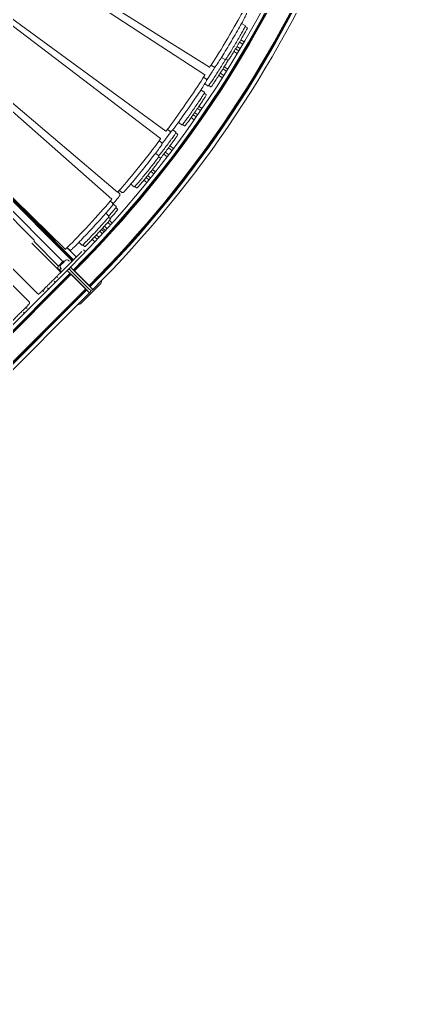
# Model space of a CAD drawing. Header units: metres. Extents: x 51 to 52746, y -259 to 37569.
# Drawn here: x 49170 to 49686, y 31452 to 32683 of the extents above; entities that cross this region are included whole.
import ezdxf

# ---------------------------------------------------------------- set-up
doc = ezdxf.new("R2010")
doc.units = ezdxf.units.M
doc.header["$LTSCALE"] = 500
doc.layers.add('Visible (ISO)', color=7, linetype='Continuous')

msp = doc.modelspace()

# ---------------------------------------------------------------- linework, layer by layer
at = {"layer": 'Visible (ISO)', "color": 4, "lineweight": 5}
for p, q in [((49018.259, 32865.809), (49404.868, 32612.871)), ((49019.537, 32868.174), (49410.883, 32622.629)), ((48981.238, 32812.15), (49348.822, 32532.282)), ((48982.681, 32814.418), (49355.517, 32541.587)), ((49225.489, 32376.964), (48808.796, 32793.921)), ((48940.484, 32761.269), (49287.17, 32455.896)), ((48942.085, 32763.428), (49294.513, 32464.7)), ((49189.591, 32403.548), (48836.15, 32757.213)), ((48897.956, 32715.463), (49228.179, 32392.359)), ((49451.499, 32678.016), (49456.006, 32675.35)), ((49456.042, 32674.167), (49458.509, 32672.708)), ((49445.606, 32648.716), (49449.809, 32646.23)), ((49448.883, 32654.257), (49453.079, 32651.775)), ((49450.507, 32657.036), (49454.705, 32654.553)), ((49445.992, 32639.831), (49441.768, 32642.347)), ((49443.952, 32645.955), (49448.164, 32643.463)), ((49237.312, 32377.724), (48980.489, 32634.71)), ((49412.85, 32625.12), (49415.834, 32623.248)), ((49426.043, 32634.982), (49430.551, 32632.315)), ((49429.466, 32623.106), (49434.019, 32620.245)), ((49431.604, 32632.854), (49434.071, 32631.395)), ((49422.616, 32612.204), (49427.164, 32609.347)), ((49424.344, 32614.92), (49428.887, 32612.066)), ((49427.769, 32620.371), (49432.315, 32617.515)), ((49403.427, 32610.042), (49406.374, 32608.114)), ((49408.854, 32598.929), (49404.83, 32601.457)), ((49412.348, 32597.915), (49409.921, 32599.439)), ((49399.98, 32593.936), (49404.286, 32590.955)), ((49404.237, 32589.773), (49406.594, 32588.141)), ((49238.019, 32378.431), (49044.232, 32572.341)), ((49390.166, 32562.494), (49394.14, 32559.743)), ((49392.013, 32565.131), (49395.978, 32562.386)), ((49395.677, 32570.424), (49399.634, 32567.684)), ((49397.495, 32573.08), (49401.453, 32570.34)), ((49371.52, 32552.827), (49375.826, 32549.845)), ((49376.915, 32550.307), (49379.272, 32548.676)), ((49391.693, 32556.243), (49387.707, 32559.02)), ((49357.658, 32543.931), (49360.5, 32541.851)), ((49368.283, 32540.643), (49364.504, 32543.505)), ((49370.468, 32537.733), (49368.183, 32539.464)), ((49347.182, 32529.564), (49349.985, 32527.43)), ((49342.596, 32513.744), (49346.679, 32510.464)), ((49352.96, 32512.811), (49357.4, 32509.448)), ((49354.917, 32515.366), (49359.353, 32512.006)), ((49358.804, 32520.498), (49363.242, 32517.137)), ((49360.734, 32523.074), (49365.177, 32519.709)), ((49238.726, 32379.138), (49107.975, 32509.972)), ((49346.545, 32509.288), (49348.779, 32507.493)), ((49336.627, 32490.599), (49340.345, 32487.61)), ((49338.629, 32493.119), (49342.349, 32490.13)), ((49331.577, 32476.721), (49327.829, 32479.75)), ((49330.564, 32483.083), (49334.301, 32480.08)), ((49332.594, 32485.581), (49336.321, 32482.586)), ((49294.77, 32464.822), (49296.89, 32463.001)), ((49296.815, 32466.886), (49299.502, 32464.608)), ((49311.276, 32474.769), (49315.358, 32471.489)), ((49316.478, 32471.872), (49318.712, 32470.077)), ((49285.341, 32453.302), (49287.985, 32450.973)), ((49292.596, 32446.258), (49288.712, 32449.772)), ((49294.519, 32443.169), (49292.394, 32445.092)), ((49279.638, 32437.85), (49283.477, 32434.286)), ((49282.111, 32426.37), (49285.69, 32423.132)), ((49283.26, 32433.123), (49285.36, 32431.173)), ((49284.2, 32428.821), (49287.841, 32425.525)), ((49272.034, 32415.189), (49275.513, 32411.958)), ((49274.211, 32417.56), (49277.691, 32414.328)), ((49275.678, 32419.168), (49279.202, 32415.98)), ((49277.838, 32421.555), (49281.37, 32418.359)), ((49219.689, 32371.168), (49188.46, 32402.417)), ((49265.945, 32401.669), (49262.437, 32404.945)), ((49265.45, 32408.124), (49268.949, 32404.877)), ((49267.654, 32410.471), (49271.142, 32407.232)), ((49221.399, 32364.647), (49186.055, 32400.013)), ((49249.337, 32389.741), (49221.424, 32361.845)), ((49242.263, 32382.673), (49230.599, 32394.344)), ((49230.632, 32394.376), (49233.149, 32391.912)), ((49243.678, 32384.086), (49249.337, 32389.741)), ((49245.618, 32401.208), (49249.456, 32397.644)), ((49250.601, 32397.947), (49252.701, 32395.997)), ((49251.459, 32391.861), (49251.459, 32391.861)), ((49251.459, 32391.861), (49254.102, 32389.216)), ((49226.348, 32376.239), (49227.535, 32377.425)), ((49227.535, 32377.425), (49226.69, 32376.581)), ((49232.928, 32377.867), (49233.564, 32377.23)), ((49236.888, 32377.3), (49235.262, 32378.927)), ((49236.887, 32377.3), (49241.556, 32381.966)), ((49243.678, 32384.086), (49243.678, 32384.086)), ((49230.946, 32365.704), (48141.657, 31277.104)), ((49230.946, 32365.704), (48141.657, 31277.104)), ((48163.49, 31298.923), (49230.946, 32365.704)), ((49193.106, 32336.372), (49157.762, 32371.738)), ((49215.03, 32349.8), (49234.456, 32369.214)), ((49220.075, 32366.679), (49220.711, 32366.042)), ((49225.028, 32376.577), (49220.077, 32371.628)), ((49222.841, 32368.17), (49220.358, 32365.689)), ((49222.762, 32364.839), (49221.857, 32363.935)), ((49223.59, 32364.01), (49221.964, 32365.637)), ((49223.025, 32367.97), (49223.662, 32367.334)), ((49224.658, 32374.55), (49223.47, 32373.363)), ((49223.47, 32373.363), (49224.315, 32374.208)), ((49224.315, 32374.208), (49226.348, 32376.239)), ((49226.69, 32376.581), (49224.658, 32374.55)), ((49224.658, 32374.55), (49224.658, 32374.55)), ((49226.69, 32376.581), (49226.69, 32376.581)), ((49230.945, 32365.705), (49231.652, 32366.412)), ((49230.945, 32365.704), (49230.945, 32365.705)), ((49230.945, 32365.704), (49230.945, 32365.705)), ((49230.945, 32365.704), (49230.946, 32365.704)), ((49230.946, 32365.704), (49231.653, 32366.411)), ((49230.946, 32365.704), (49230.946, 32365.704)), ((49230.946, 32365.704), (49230.946, 32365.704)), ((49230.946, 32365.704), (49233.066, 32363.582)), ((49230.946, 32365.704), (49230.946, 32365.704)), ((49230.946, 32365.704), (49233.066, 32363.582)), ((49234.48, 32366.411), (49234.48, 32366.411)), ((49234.48, 32366.411), (49235.187, 32365.704)), ((49234.481, 32369.239), (49235.189, 32369.946)), ((49259.221, 32341.654), (49235.187, 32365.704)), ((49237.309, 32367.824), (49235.189, 32369.946)), ((49235.189, 32369.946), (49237.309, 32367.824)), ((49237.309, 32367.824), (49261.343, 32343.775)), ((49238.723, 32366.41), (49237.309, 32367.824)), ((49258.516, 32346.604), (49240.137, 32364.995)), ((49234.48, 32362.167), (48145.191, 31273.567)), ((49235.187, 32361.46), (48145.898, 31272.86)), ((49235.894, 32360.753), (48146.605, 31272.152)), ((49182.496, 32325.768), (49147.152, 32361.135)), ((49218.921, 32356.516), (49217.508, 32357.93)), ((49221.455, 32361.878), (49223.589, 32364.011)), ((49234.48, 32362.167), (49233.066, 32363.582)), ((49257.1, 32339.533), (49233.066, 32363.582)), ((49254.273, 32342.362), (49235.894, 32360.753)), ((49254.273, 32342.362), (48164.984, 31253.762)), ((49254.98, 32341.655), (48165.691, 31253.055)), ((49255.687, 32340.947), (48166.398, 31252.347)), ((49207.956, 32342.731), (49176.127, 32310.922)), ((49207.956, 32342.731), (49176.127, 32310.922)), ((49176.127, 32310.922), (49207.956, 32342.731)), ((49176.127, 32310.922), (49207.956, 32342.731)), ((49201.238, 32338.844), (49199.824, 32340.258)), ((49206.543, 32342.731), (49205.836, 32343.438)), ((49207.957, 32342.731), (49206.543, 32342.731)), ((49215.031, 32351.214), (49214.324, 32351.921)), ((49215.03, 32349.8), (49215.031, 32351.214)), ((49272.536, 32348.136), (49248.487, 32324.102)), ((49257.1, 32339.533), (49255.687, 32340.947)), ((49259.221, 32341.654), (49259.907, 32340.968)), ((49259.929, 32340.946), (49259.907, 32340.968)), ((49261.343, 32343.775), (49259.929, 32345.19)), ((49260.64, 32340.488), (49260.387, 32340.235)), ((49263.464, 32341.653), (49261.343, 32343.775)), ((49261.343, 32343.775), (49263.464, 32341.653)), ((49263.464, 32341.653), (49262.757, 32340.946)), ((48169.932, 31248.811), (49259.221, 32337.411)), ((49257.1, 32339.533), (49259.221, 32337.411)), ((49257.1, 32339.533), (49259.221, 32337.411)), ((49259.221, 32337.411), (49259.928, 32338.118)), ((49180.018, 32317.637), (49178.605, 32319.052)), ((49176.127, 32312.335), (49175.421, 32313.042)), ((49176.127, 32310.921), (49176.127, 32312.335))]:
    msp.add_line(p, q, dxfattribs=at)
for centre, radius, start, end in [((48245.552, 33360.209), 1400, 314.981888, 0), ((48245.552, 33360.209), 1405, 314.981888, 0), ((48245.552, 33360.209), 1406, 314.981888, 0), ((48245.552, 33360.209), 1407, 314.981888, 0), ((48245.552, 33360.209), 1433, 314.981888, 0), ((48245.552, 33360.209), 1434, 314.981888, 0), ((48245.552, 33360.209), 1435, 314.981888, 0), ((48245.552, 33360.209), 1440, 314.981888, 0), ((49227.502, 32374.101), 3.5, 86.677536, 134.981888), ((49222.551, 32369.153), 3.5, 134.981888, 224.981888), ((49233.066, 32364.997), 2, 44.981888, 134.981888), ((49233.067, 32364.996), 2, 44.981888, 134.981888), ((49233.066, 32364.997), 2, 44.981888, 133.890403), ((49235.895, 32367.825), 2, 134.981888, 224.981888), ((49268.295, 32352.38), 6, 314.981888, 2.006881), ((49261.343, 32342.361), 2, 224.981888, 314.981888), ((49258.515, 32339.532), 2, 314.981888, 44.981888), ((49244.246, 32328.346), 6, 269.059704, 314.981888)]:
    msp.add_arc(centre, radius, start, end, dxfattribs=at)
at = {"layer": 'Visible (ISO)', "color": 4, "lineweight": 5, "extrusion": (0, 0, -1)}
for centre, major_axis in [((49432.954, 32659.94), (-22.07, -37.311)), ((49380.193, 32577.228), (-24.675, -35.642)), ((49321.668, 32498.49), (-27.154, -33.791)), ((49257.675, 32424.127), (-29.495, -31.769))]:
    msp.add_ellipse(centre, major_axis=major_axis, ratio=0.02617695, start_param=3.14090695, end_param=6.28387101, dxfattribs=at)
at = {"layer": 'Visible (ISO)', "color": 4, "lineweight": 5}
for points, knots in [([(49456.865, 32692.614), (49457.076, 32692.497), (49457.264, 32692.339), (49457.562, 32691.997), (49457.666, 32691.815), (49457.821, 32691.463), (49457.86, 32691.301), (49457.912, 32690.994), (49457.914, 32690.865), (49457.907, 32690.58), (49457.887, 32690.462), (49457.814, 32690.081), (49457.752, 32689.922), (49457.387, 32688.947), (49456.856, 32687.884), (49455.136, 32684.592), (49453.939, 32682.39), (49451.055, 32677.213), (49449.381, 32674.259), (49445.713, 32667.869), (49443.72, 32664.437), (49439.612, 32657.435), (49437.498, 32653.866), (49433.362, 32646.95), (49431.341, 32643.604), (49427.592, 32637.469), (49425.865, 32634.682), (49422.876, 32629.94), (49421.617, 32627.99), (49419.656, 32625.072), (49419.188, 32624.306), (49418.344, 32623.495), (49418.238, 32623.384), (49417.883, 32623.178), (49417.791, 32623.13), (49417.507, 32623.018), (49417.29, 32622.949), (49416.759, 32622.932), (49416.491, 32622.961), (49416.086, 32623.109), (49415.956, 32623.172), (49415.834, 32623.248)], [3.14090695, 3.14090695, 3.14090695, 3.14090695, 3.15025733, 3.15025733, 3.16037672, 3.16037672, 3.17257012, 3.17257012, 3.18837349, 3.18837349, 3.21465036, 3.21465036, 3.28803539, 3.28803539, 3.60233179, 3.60233179, 3.93142886, 3.93142886, 4.25325512, 4.25325512, 4.57398102, 4.57398102, 4.89443951, 4.89443951, 5.21491411, 5.21491411, 5.53571414, 5.53571414, 5.85785686, 5.85785686, 6.18947518, 6.18947518, 6.2366731, 6.2366731, 6.24968192, 6.24968192, 6.26659876, 6.26659876, 6.2782992, 6.2782992, 6.28387101, 6.28387101, 6.28387101, 6.28387101]), ([(49456.006, 32675.35), (49456.082, 32675.305), (49456.143, 32675.241), (49456.223, 32675.113), (49456.242, 32675.053), (49456.268, 32674.926), (49456.265, 32674.875), (49456.251, 32674.689), (49456.219, 32674.614), (49456.064, 32674.186), (49455.837, 32673.706), (49455.025, 32672.107), (49454.357, 32670.861), (49452.686, 32667.829), (49451.687, 32666.053), (49449.455, 32662.141), (49448.222, 32660.006), (49445.645, 32655.592), (49444.301, 32653.313), (49441.64, 32648.841), (49440.322, 32646.648), (49437.844, 32642.57), (49436.685, 32640.685), (49434.641, 32637.413), (49433.758, 32636.027), (49432.35, 32633.885), (49431.836, 32633.141), (49431.413, 32632.611), (49431.337, 32632.522), (49431.211, 32632.402), (49431.171, 32632.364), (49431.052, 32632.296), (49431.001, 32632.269), (49430.837, 32632.238), (49430.721, 32632.235), (49430.585, 32632.296), (49430.567, 32632.305), (49430.551, 32632.315)], [3.14159265, 3.14159265, 3.14159265, 3.14159265, 3.15494025, 3.15494025, 3.17011139, 3.17011139, 3.19507029, 3.19507029, 3.27908354, 3.27908354, 3.52830385, 3.52830385, 3.85423992, 3.85423992, 4.17519978, 4.17519978, 4.49553949, 4.49553949, 4.81573138, 4.81573138, 5.13590682, 5.13590682, 5.45617027, 5.45617027, 5.77679474, 5.77679474, 6.09943562, 6.09943562, 6.19131046, 6.19131046, 6.23724789, 6.23724789, 6.2602166, 6.2602166, 6.28018978, 6.28018978, 6.28318531, 6.28318531, 6.28318531, 6.28318531]), ([(49458.509, 32672.708), (49458.582, 32672.664), (49458.642, 32672.602), (49458.722, 32672.478), (49458.741, 32672.419), (49458.769, 32672.296), (49458.767, 32672.246), (49458.757, 32672.078), (49458.732, 32672.014), (49458.577, 32671.554), (49458.283, 32670.95), (49457.301, 32669.056), (49456.609, 32667.776), (49454.914, 32664.723), (49453.916, 32662.956), (49451.71, 32659.105), (49450.503, 32657.023), (49448.003, 32652.752), (49446.709, 32650.565), (49444.166, 32646.304), (49442.917, 32644.232), (49440.588, 32640.413), (49439.509, 32638.666), (49437.63, 32635.672), (49436.83, 32634.427), (49435.583, 32632.554), (49435.158, 32631.949), (49434.82, 32631.568), (49434.771, 32631.515), (49434.66, 32631.427), (49434.619, 32631.394), (49434.495, 32631.345), (49434.445, 32631.33), (49434.302, 32631.318), (49434.198, 32631.329), (49434.09, 32631.384), (49434.081, 32631.389), (49434.071, 32631.395)], [3.14159265, 3.14159265, 3.14159265, 3.14159265, 3.15462287, 3.15462287, 3.16934137, 3.16934137, 3.19271273, 3.19271273, 3.26402698, 3.26402698, 3.57818624, 3.57818624, 3.90248255, 3.90248255, 4.22330969, 4.22330969, 4.54362558, 4.54362558, 4.86381672, 4.86381672, 5.18400527, 5.18400527, 5.50430905, 5.50430905, 5.82508221, 5.82508221, 6.14880059, 6.14880059, 6.21599295, 6.21599295, 6.24958913, 6.24958913, 6.26473262, 6.26473262, 6.28148657, 6.28148657, 6.28318531, 6.28318531, 6.28318531, 6.28318531]), ([(49418.461, 32623.608), (49417.046, 32621.353), (49415.622, 32619.096), (49412.057, 32613.483), (49409.947, 32610.193), (49407.749, 32606.804), (49407.508, 32606.434), (49407.271, 32606.069)], [7.827712119, 7.827712119, 7.827712119, 7.827712119, 8.036032161, 8.036032161, 8.356506765, 8.356506765, 8.396284889, 8.396284889, 8.396284889, 8.396284889]), ([(49430.995, 32632.274), (49430.589, 32631.599), (49430.163, 32630.892), (49428.552, 32628.237), (49427.262, 32626.136), (49424.567, 32621.793), (49423.163, 32619.551), (49420.382, 32615.151), (49419.006, 32612.995), (49416.42, 32608.984), (49415.21, 32607.132), (49413.08, 32603.915), (49412.159, 32602.553), (49410.695, 32600.45), (49410.161, 32599.72), (49409.724, 32599.202), (49409.645, 32599.115), (49409.516, 32598.999), (49409.475, 32598.962), (49409.354, 32598.897), (49409.303, 32598.871), (49409.138, 32598.844), (49409.022, 32598.845), (49408.888, 32598.909), (49408.87, 32598.919), (49408.854, 32598.929)], [0.9117095, 0.9117095, 0.9117095, 0.9117095, 1.03360713, 1.03360713, 1.35394684, 1.35394684, 1.67413873, 1.67413873, 1.99431417, 1.99431417, 2.31457761, 2.31457761, 2.63520209, 2.63520209, 2.95784297, 2.95784297, 3.04971781, 3.04971781, 3.09565523, 3.09565523, 3.11862394, 3.11862394, 3.13859712, 3.13859712, 3.14159265, 3.14159265, 3.14159265, 3.14159265]), ([(49434.472, 32631.34), (49433.701, 32630.044), (49432.826, 32628.592), (49430.725, 32625.142), (49429.463, 32623.093), (49426.848, 32618.891), (49425.497, 32616.738), (49422.84, 32612.548), (49421.535, 32610.51), (49419.105, 32606.754), (49417.98, 32605.037), (49416.021, 32602.095), (49415.188, 32600.872), (49413.891, 32599.033), (49413.45, 32598.44), (49413.102, 32598.068), (49413.051, 32598.016), (49412.938, 32597.931), (49412.896, 32597.9), (49412.77, 32597.854), (49412.721, 32597.84), (49412.577, 32597.832), (49412.474, 32597.845), (49412.367, 32597.903), (49412.358, 32597.909), (49412.348, 32597.915)], [0.81833485, 0.81833485, 0.81833485, 0.81833485, 1.08171704, 1.08171704, 1.40203292, 1.40203292, 1.72222407, 1.72222407, 2.04241261, 2.04241261, 2.3627164, 2.3627164, 2.68348955, 2.68348955, 3.00720793, 3.00720793, 3.07440029, 3.07440029, 3.10799647, 3.10799647, 3.12313997, 3.12313997, 3.13989392, 3.13989392, 3.14159265, 3.14159265, 3.14159265, 3.14159265]), ([(49406.374, 32608.114), (49406.576, 32607.982), (49406.752, 32607.811), (49407.025, 32607.449), (49407.116, 32607.26), (49407.246, 32606.898), (49407.273, 32606.734), (49407.302, 32606.423), (49407.296, 32606.294), (49407.268, 32606.011), (49407.24, 32605.895), (49407.139, 32605.52), (49407.067, 32605.365), (49406.633, 32604.418), (49406.028, 32603.396), (49404.078, 32600.236), (49402.726, 32598.124), (49399.48, 32593.166), (49397.6, 32590.339), (49393.485, 32584.228), (49391.252, 32580.946), (49386.656, 32574.255), (49384.293, 32570.846), (49379.674, 32564.242), (49377.419, 32561.049), (49373.242, 32555.197), (49371.321, 32552.541), (49368.002, 32548.023), (49366.607, 32546.169), (49364.442, 32543.398), (49363.921, 32542.667), (49363.021, 32541.918), (49362.908, 32541.815), (49362.539, 32541.635), (49362.444, 32541.594), (49362.152, 32541.503), (49361.931, 32541.449), (49361.4, 32541.47), (49361.135, 32541.518), (49360.742, 32541.694), (49360.616, 32541.766), (49360.5, 32541.851)], [3.14090695, 3.14090695, 3.14090695, 3.14090695, 3.15025733, 3.15025733, 3.16037672, 3.16037672, 3.17257012, 3.17257012, 3.18837349, 3.18837349, 3.21465036, 3.21465036, 3.28803539, 3.28803539, 3.60233179, 3.60233179, 3.93142886, 3.93142886, 4.25325512, 4.25325512, 4.57398102, 4.57398102, 4.89443951, 4.89443951, 5.21491411, 5.21491411, 5.53571414, 5.53571414, 5.85785686, 5.85785686, 6.18947518, 6.18947518, 6.2366731, 6.2366731, 6.24968192, 6.24968192, 6.26659876, 6.26659876, 6.2782992, 6.2782992, 6.28387101, 6.28387101, 6.28387101, 6.28387101]), ([(49404.286, 32590.955), (49404.359, 32590.905), (49404.414, 32590.836), (49404.486, 32590.703), (49404.5, 32590.642), (49404.517, 32590.514), (49404.511, 32590.463), (49404.483, 32590.278), (49404.446, 32590.205), (49404.261, 32589.79), (49404, 32589.327), (49403.076, 32587.79), (49402.321, 32586.595), (49400.437, 32583.689), (49399.315, 32581.99), (49396.809, 32578.247), (49395.427, 32576.206), (49392.542, 32571.986), (49391.039, 32569.809), (49388.065, 32565.538), (49386.594, 32563.445), (49383.832, 32559.554), (49382.541, 32557.757), (49380.269, 32554.638), (49379.289, 32553.319), (49377.733, 32551.283), (49377.167, 32550.577), (49376.707, 32550.079), (49376.625, 32549.995), (49376.491, 32549.885), (49376.448, 32549.85), (49376.324, 32549.79), (49376.272, 32549.767), (49376.106, 32549.748), (49375.99, 32549.753), (49375.859, 32549.824), (49375.842, 32549.834), (49375.826, 32549.845)], [3.14159265, 3.14159265, 3.14159265, 3.14159265, 3.15494025, 3.15494025, 3.17011139, 3.17011139, 3.19507029, 3.19507029, 3.27908354, 3.27908354, 3.52830385, 3.52830385, 3.85423992, 3.85423992, 4.17519978, 4.17519978, 4.49553949, 4.49553949, 4.81573138, 4.81573138, 5.13590682, 5.13590682, 5.45617027, 5.45617027, 5.77679474, 5.77679474, 6.09943562, 6.09943562, 6.19131046, 6.19131046, 6.23724789, 6.23724789, 6.2602166, 6.2602166, 6.28018978, 6.28018978, 6.28318531, 6.28318531, 6.28318531, 6.28318531]), ([(49406.594, 32588.141), (49406.664, 32588.093), (49406.719, 32588.026), (49406.79, 32587.896), (49406.805, 32587.836), (49406.824, 32587.712), (49406.819, 32587.662), (49406.796, 32587.496), (49406.767, 32587.433), (49406.58, 32586.985), (49406.243, 32586.404), (49405.129, 32584.584), (49404.347, 32583.357), (49402.439, 32580.433), (49401.317, 32578.741), (49398.842, 32575.058), (49397.49, 32573.067), (49394.691, 32568.986), (49393.245, 32566.896), (49390.405, 32562.827), (49389.011, 32560.85), (49386.415, 32557.206), (49385.215, 32555.541), (49383.127, 32552.689), (49382.24, 32551.504), (49380.863, 32549.725), (49380.396, 32549.152), (49380.032, 32548.796), (49379.979, 32548.746), (49379.861, 32548.666), (49379.818, 32548.637), (49379.691, 32548.597), (49379.64, 32548.585), (49379.497, 32548.583), (49379.394, 32548.601), (49379.29, 32548.664), (49379.281, 32548.67), (49379.272, 32548.676)], [3.14159265, 3.14159265, 3.14159265, 3.14159265, 3.15462287, 3.15462287, 3.16934137, 3.16934137, 3.19271273, 3.19271273, 3.26402698, 3.26402698, 3.57818624, 3.57818624, 3.90248255, 3.90248255, 4.22330969, 4.22330969, 4.54362558, 4.54362558, 4.86381672, 4.86381672, 5.18400527, 5.18400527, 5.50430905, 5.50430905, 5.82508221, 5.82508221, 6.14880059, 6.14880059, 6.21599295, 6.21599295, 6.24958913, 6.24958913, 6.26473262, 6.26473262, 6.28148657, 6.28148657, 6.28318531, 6.28318531, 6.28318531, 6.28318531]), ([(49368.283, 32540.643), (49368.353, 32540.59), (49368.405, 32540.519), (49368.471, 32540.383), (49368.483, 32540.321), (49368.495, 32540.192), (49368.486, 32540.142), (49368.45, 32539.958), (49368.41, 32539.887), (49368.208, 32539.48), (49367.927, 32539.028), (49366.938, 32537.533), (49366.133, 32536.37), (49364.127, 32533.548), (49362.933, 32531.898), (49360.27, 32528.266), (49358.802, 32526.285), (49355.739, 32522.193), (49354.145, 32520.082), (49350.991, 32515.942), (49349.432, 32513.913), (49347.544, 32511.482), (49347.128, 32510.947), (49346.721, 32510.426)], [6.28318531, 6.28318531, 6.28318531, 6.28318531, 6.2965329, 6.2965329, 6.31170405, 6.31170405, 6.33666295, 6.33666295, 6.4206762, 6.4206762, 6.66989651, 6.66989651, 6.99583258, 6.99583258, 7.31679244, 7.31679244, 7.63713214, 7.63713214, 7.95732403, 7.95732403, 8.27749948, 8.27749948, 8.37046922, 8.37046922, 8.37046922, 8.37046922]), ([(49370.468, 32537.733), (49370.536, 32537.682), (49370.588, 32537.613), (49370.654, 32537.48), (49370.666, 32537.419), (49370.679, 32537.294), (49370.672, 32537.245), (49370.643, 32537.079), (49370.61, 32537.018), (49370.404, 32536.579), (49370.043, 32536.012), (49368.852, 32534.242), (49368.019, 32533.05), (49365.988, 32530.209), (49364.794, 32528.567), (49362.165, 32524.993), (49360.729, 32523.062), (49357.758, 32519.103), (49356.224, 32517.077), (49353.212, 32513.134), (49351.735, 32511.218), (49349.827, 32508.767), (49349.308, 32508.103), (49348.808, 32507.468)], [6.28318531, 6.28318531, 6.28318531, 6.28318531, 6.29621553, 6.29621553, 6.31093402, 6.31093402, 6.33430538, 6.33430538, 6.40561963, 6.40561963, 6.71977889, 6.71977889, 7.0440752, 7.0440752, 7.36490235, 7.36490235, 7.68521823, 7.68521823, 8.00540938, 8.00540938, 8.32559792, 8.32559792, 8.45016455, 8.45016455, 8.45016455, 8.45016455]), ([(49362.532, 32541.634), (49361.541, 32540.273), (49360.488, 32538.836), (49357.204, 32534.383), (49354.833, 32531.2), (49351.86, 32527.245), (49351.324, 32526.534), (49350.787, 32525.821)], [7.233057184, 7.233057184, 7.233057184, 7.233057184, 7.39484777, 7.39484777, 7.71557367, 7.71557367, 7.785592458, 7.785592458, 7.785592458, 7.785592458]), ([(49349.985, 32527.43), (49350.177, 32527.284), (49350.341, 32527.101), (49350.587, 32526.72), (49350.664, 32526.525), (49350.767, 32526.155), (49350.783, 32525.989), (49350.79, 32525.678), (49350.774, 32525.549), (49350.727, 32525.268), (49350.69, 32525.155), (49350.563, 32524.788), (49350.48, 32524.639), (49349.979, 32523.725), (49349.303, 32522.749), (49347.132, 32519.736), (49345.634, 32517.726), (49342.043, 32513.012), (49339.966, 32510.326), (49335.425, 32504.524), (49332.964, 32501.41), (49327.902, 32495.063), (49325.302, 32491.832), (49320.224, 32485.575), (49317.747, 32482.55), (49313.163, 32477.011), (49311.058, 32474.498), (49307.424, 32470.229), (49305.901, 32468.479), (49303.544, 32465.87), (49302.972, 32465.177), (49302.021, 32464.495), (49301.901, 32464.4), (49301.52, 32464.247), (49301.422, 32464.212), (49301.125, 32464.142), (49300.9, 32464.104), (49300.372, 32464.164), (49300.111, 32464.23), (49299.732, 32464.434), (49299.611, 32464.515), (49299.502, 32464.608)], [3.14090695, 3.14090695, 3.14090695, 3.14090695, 3.15025733, 3.15025733, 3.16037672, 3.16037672, 3.17257012, 3.17257012, 3.18837349, 3.18837349, 3.21465036, 3.21465036, 3.28803539, 3.28803539, 3.60233179, 3.60233179, 3.93142886, 3.93142886, 4.25325512, 4.25325512, 4.57398102, 4.57398102, 4.89443951, 4.89443951, 5.21491411, 5.21491411, 5.53571414, 5.53571414, 5.85785686, 5.85785686, 6.18947518, 6.18947518, 6.2366731, 6.2366731, 6.24968192, 6.24968192, 6.26659876, 6.26659876, 6.2782992, 6.2782992, 6.28387101, 6.28387101, 6.28387101, 6.28387101]), ([(49346.679, 32510.464), (49346.747, 32510.409), (49346.798, 32510.336), (49346.86, 32510.199), (49346.869, 32510.136), (49346.878, 32510.007), (49346.867, 32509.957), (49346.826, 32509.774), (49346.784, 32509.704), (49346.57, 32509.304), (49346.276, 32508.86), (49345.245, 32507.394), (49344.407, 32506.255), (49342.321, 32503.491), (49341.08, 32501.876), (49338.314, 32498.321), (49336.79, 32496.384), (49333.611, 32492.381), (49331.957, 32490.316), (49328.686, 32486.268), (49327.069, 32484.285), (49324.037, 32480.601), (49322.621, 32478.901), (49320.133, 32475.953), (49319.061, 32474.706), (49317.363, 32472.786), (49316.748, 32472.123), (49316.254, 32471.659), (49316.166, 32471.581), (49316.024, 32471.481), (49315.98, 32471.449), (49315.852, 32471.398), (49315.798, 32471.379), (49315.631, 32471.371), (49315.516, 32471.385), (49315.39, 32471.465), (49315.374, 32471.476), (49315.358, 32471.489)], [3.14159265, 3.14159265, 3.14159265, 3.14159265, 3.15494025, 3.15494025, 3.17011139, 3.17011139, 3.19507029, 3.19507029, 3.27908354, 3.27908354, 3.52830385, 3.52830385, 3.85423992, 3.85423992, 4.17519978, 4.17519978, 4.49553949, 4.49553949, 4.81573138, 4.81573138, 5.13590682, 5.13590682, 5.45617027, 5.45617027, 5.77679474, 5.77679474, 6.09943562, 6.09943562, 6.19131046, 6.19131046, 6.23724789, 6.23724789, 6.2602166, 6.2602166, 6.28018978, 6.28018978, 6.28318531, 6.28318531, 6.28318531, 6.28318531]), ([(49348.779, 32507.493), (49348.846, 32507.439), (49348.896, 32507.369), (49348.958, 32507.234), (49348.968, 32507.173), (49348.978, 32507.048), (49348.97, 32506.999), (49348.936, 32506.834), (49348.901, 32506.774), (49348.683, 32506.341), (49348.306, 32505.785), (49347.064, 32504.049), (49346.197, 32502.881), (49344.085, 32500.1), (49342.846, 32498.493), (49340.115, 32494.996), (49338.624, 32493.106), (49335.541, 32489.235), (49333.95, 32487.253), (49330.826, 32483.398), (49329.295, 32481.525), (49326.446, 32478.075), (49325.13, 32476.5), (49322.843, 32473.805), (49321.875, 32472.686), (49320.374, 32471.009), (49319.867, 32470.471), (49319.479, 32470.142), (49319.422, 32470.096), (49319.3, 32470.025), (49319.254, 32469.998), (49319.124, 32469.968), (49319.073, 32469.959), (49318.93, 32469.968), (49318.829, 32469.993), (49318.73, 32470.063), (49318.721, 32470.07), (49318.712, 32470.077)], [3.14159265, 3.14159265, 3.14159265, 3.14159265, 3.15462287, 3.15462287, 3.16934137, 3.16934137, 3.19271273, 3.19271273, 3.26402698, 3.26402698, 3.57818624, 3.57818624, 3.90248255, 3.90248255, 4.22330969, 4.22330969, 4.54362558, 4.54362558, 4.86381672, 4.86381672, 5.18400527, 5.18400527, 5.50430905, 5.50430905, 5.82508221, 5.82508221, 6.14880059, 6.14880059, 6.21599295, 6.21599295, 6.24958913, 6.24958913, 6.26473262, 6.26473262, 6.28148657, 6.28148657, 6.28318531, 6.28318531, 6.28318531, 6.28318531]), ([(49296.89, 32463.001), (49297.073, 32462.844), (49297.226, 32462.652), (49297.45, 32462.257), (49297.515, 32462.058), (49297.597, 32461.683), (49297.602, 32461.516), (49297.592, 32461.205), (49297.568, 32461.077), (49297.504, 32460.8), (49297.461, 32460.689), (49297.313, 32460.33), (49297.221, 32460.186), (49296.668, 32459.304), (49295.935, 32458.368), (49293.592, 32455.488), (49291.978, 32453.569), (49289.586, 32450.784), (49289.129, 32450.254), (49288.656, 32449.707)], [6.282499605, 6.282499605, 6.282499605, 6.282499605, 6.291849987, 6.291849987, 6.301969374, 6.301969374, 6.314162772, 6.314162772, 6.329966145, 6.329966145, 6.356243014, 6.356243014, 6.42962804, 6.42962804, 6.743924446, 6.743924446, 7.073021517, 7.073021517, 7.147194644, 7.147194644, 7.147194644, 7.147194644]), ([(49287.985, 32450.973), (49288.166, 32450.814), (49288.316, 32450.62), (49288.535, 32450.222), (49288.598, 32450.023), (49288.674, 32449.646), (49288.678, 32449.479), (49288.663, 32449.168), (49288.638, 32449.041), (49288.57, 32448.764), (49288.526, 32448.654), (49288.373, 32448.297), (49288.279, 32448.154), (49287.715, 32447.279), (49286.97, 32446.353), (49284.591, 32443.502), (49282.952, 32441.605), (49279.034, 32437.159), (49276.771, 32434.628), (49271.828, 32429.164), (49269.151, 32426.234), (49263.649, 32420.264), (49260.825, 32417.226), (49255.314, 32411.347), (49252.628, 32408.507), (49247.661, 32403.309), (49245.381, 32400.953), (49241.453, 32396.954), (49239.808, 32395.317), (49237.271, 32392.882), (49236.651, 32392.233), (49235.654, 32391.62), (49235.528, 32391.533), (49235.137, 32391.408), (49235.036, 32391.381), (49234.735, 32391.332), (49234.508, 32391.31), (49233.986, 32391.407), (49233.73, 32391.492), (49233.366, 32391.722), (49233.252, 32391.812), (49233.149, 32391.912)], [3.14090695, 3.14090695, 3.14090695, 3.14090695, 3.15025733, 3.15025733, 3.16037672, 3.16037672, 3.17257012, 3.17257012, 3.18837349, 3.18837349, 3.21465036, 3.21465036, 3.28803539, 3.28803539, 3.60233179, 3.60233179, 3.93142886, 3.93142886, 4.25325512, 4.25325512, 4.57398102, 4.57398102, 4.89443951, 4.89443951, 5.21491411, 5.21491411, 5.53571414, 5.53571414, 5.85785686, 5.85785686, 6.18947518, 6.18947518, 6.2366731, 6.2366731, 6.24968192, 6.24968192, 6.26659876, 6.26659876, 6.2782992, 6.2782992, 6.28387101, 6.28387101, 6.28387101, 6.28387101]), ([(49292.596, 32446.258), (49292.661, 32446.199), (49292.707, 32446.124), (49292.761, 32445.983), (49292.767, 32445.92), (49292.768, 32445.79), (49292.754, 32445.741), (49292.703, 32445.561), (49292.657, 32445.494), (49292.42, 32445.106), (49292.1, 32444.681), (49290.985, 32443.277), (49290.082, 32442.189), (49287.838, 32439.553), (49286.504, 32438.012), (49284.477, 32435.701), (49283.917, 32435.065), (49283.34, 32434.413)], [0, 0, 0, 0, 0.01334759, 0.01334759, 0.02851874, 0.02851874, 0.05347764, 0.05347764, 0.13749089, 0.13749089, 0.3867112, 0.3867112, 0.71264727, 0.71264727, 1.03360713, 1.03360713, 1.15030467, 1.15030467, 1.15030467, 1.15030467]), ([(49294.519, 32443.169), (49294.582, 32443.111), (49294.628, 32443.038), (49294.682, 32442.9), (49294.689, 32442.839), (49294.692, 32442.713), (49294.68, 32442.664), (49294.636, 32442.502), (49294.599, 32442.444), (49294.355, 32442.024), (49293.946, 32441.491), (49292.605, 32439.832), (49291.671, 32438.716), (49289.4, 32436.064), (49288.068, 32434.532), (49286.153, 32432.356), (49285.692, 32431.834), (49285.221, 32431.302)], [0, 0, 0, 0, 0.01303022, 0.01303022, 0.02774871, 0.02774871, 0.05112007, 0.05112007, 0.12243432, 0.12243432, 0.43659359, 0.43659359, 0.76088989, 0.76088989, 1.08171704, 1.08171704, 1.17975722, 1.17975722, 1.17975722, 1.17975722]), ([(49283.477, 32434.286), (49283.541, 32434.227), (49283.586, 32434.151), (49283.638, 32434.009), (49283.643, 32433.946), (49283.643, 32433.817), (49283.629, 32433.767), (49283.575, 32433.588), (49283.528, 32433.521), (49283.286, 32433.137), (49282.961, 32432.715), (49281.828, 32431.326), (49280.911, 32430.25), (49278.633, 32427.642), (49277.28, 32426.119), (49274.267, 32422.771), (49272.609, 32420.947), (49269.153, 32417.182), (49267.356, 32415.24), (49263.804, 32411.436), (49262.05, 32409.573), (49258.762, 32406.115), (49257.229, 32404.52), (49254.537, 32401.756), (49253.379, 32400.589), (49251.549, 32398.796), (49250.888, 32398.178), (49250.362, 32397.751), (49250.268, 32397.679), (49250.12, 32397.589), (49250.073, 32397.56), (49249.942, 32397.519), (49249.887, 32397.503), (49249.72, 32397.508), (49249.606, 32397.53), (49249.486, 32397.618), (49249.471, 32397.631), (49249.456, 32397.644)], [3.14159265, 3.14159265, 3.14159265, 3.14159265, 3.15494025, 3.15494025, 3.17011139, 3.17011139, 3.19507029, 3.19507029, 3.27908354, 3.27908354, 3.52830385, 3.52830385, 3.85423992, 3.85423992, 4.17519978, 4.17519978, 4.49553949, 4.49553949, 4.81573138, 4.81573138, 5.13590682, 5.13590682, 5.45617027, 5.45617027, 5.77679474, 5.77679474, 6.09943562, 6.09943562, 6.19131046, 6.19131046, 6.23724789, 6.23724789, 6.2602166, 6.2602166, 6.28018978, 6.28018978, 6.28318531, 6.28318531, 6.28318531, 6.28318531]), ([(49285.36, 32431.173), (49285.423, 32431.115), (49285.468, 32431.041), (49285.52, 32430.902), (49285.526, 32430.841), (49285.527, 32430.715), (49285.515, 32430.666), (49285.469, 32430.505), (49285.431, 32430.447), (49285.182, 32430.031), (49284.766, 32429.503), (49283.404, 32427.861), (49282.456, 32426.757), (49280.151, 32424.134), (49278.8, 32422.619), (49275.826, 32419.326), (49274.204, 32417.547), (49270.853, 32413.906), (49269.125, 32412.043), (49265.734, 32408.42), (49264.073, 32406.661), (49260.986, 32403.424), (49259.56, 32401.946), (49257.087, 32399.42), (49256.041, 32398.374), (49254.425, 32396.808), (49253.881, 32396.308), (49253.47, 32396.007), (49253.411, 32395.965), (49253.283, 32395.903), (49253.236, 32395.88), (49253.104, 32395.858), (49253.053, 32395.854), (49252.91, 32395.873), (49252.811, 32395.905), (49252.718, 32395.982), (49252.709, 32395.989), (49252.701, 32395.997)], [3.14159265, 3.14159265, 3.14159265, 3.14159265, 3.15462287, 3.15462287, 3.16934137, 3.16934137, 3.19271273, 3.19271273, 3.26402698, 3.26402698, 3.57818624, 3.57818624, 3.90248255, 3.90248255, 4.22330969, 4.22330969, 4.54362558, 4.54362558, 4.86381672, 4.86381672, 5.18400527, 5.18400527, 5.50430905, 5.50430905, 5.82508221, 5.82508221, 6.14880059, 6.14880059, 6.21599295, 6.21599295, 6.24958913, 6.24958913, 6.26473262, 6.26473262, 6.28148657, 6.28148657, 6.28318531, 6.28318531, 6.28318531, 6.28318531]), ([(49232.928, 32377.867), (49232.661, 32378.134), (49232.345, 32378.361), (49231.673, 32378.694), (49231.309, 32378.806), (49230.573, 32378.91), (49230.192, 32378.903), (49229.461, 32378.77), (49229.101, 32378.643), (49228.613, 32378.376), (49228.458, 32378.275), (49228.239, 32378.106), (49228.168, 32378.046), (49228.073, 32377.96), (49228.048, 32377.936), (49228.013, 32377.903), (49228.004, 32377.893), (49227.993, 32377.883), (49227.991, 32377.881), (49227.989, 32377.879), (49227.987, 32377.877), (49227.985, 32377.875), (49227.984, 32377.874), (49227.981, 32377.871), (49227.981, 32377.871), (49227.979, 32377.869), (49227.979, 32377.869), (49227.977, 32377.867), (49227.974, 32377.864), (49227.962, 32377.852), (49227.944, 32377.834), (49227.858, 32377.748), (49227.753, 32377.643), (49227.473, 32377.364), (49227.297, 32377.188), (49226.895, 32376.786), (49226.663, 32376.554), (49226.175, 32376.066), (49225.912, 32375.803), (49225.387, 32375.278), (49225.118, 32375.01), (49224.61, 32374.502), (49224.364, 32374.256), (49223.924, 32373.817), (49223.725, 32373.618), (49223.399, 32373.292), (49223.267, 32373.16), (49223.087, 32372.98), (49223.039, 32372.932), (49223.026, 32372.919), (49223.026, 32372.919), (49223.023, 32372.916), (49223.022, 32372.916), (49223.02, 32372.914), (49223.02, 32372.913), (49223.017, 32372.91), (49223.016, 32372.909), (49223.012, 32372.905), (49223.008, 32372.901), (49222.992, 32372.885), (49222.979, 32372.871), (49222.945, 32372.836), (49222.925, 32372.814), (49222.845, 32372.726), (49222.788, 32372.657), (49222.568, 32372.373), (49222.426, 32372.138), (49222.16, 32371.551), (49222.059, 32371.18), (49221.981, 32370.438), (49222.003, 32370.057), (49222.162, 32369.331), (49222.302, 32368.977), (49222.64, 32368.408), (49222.821, 32368.175), (49223.025, 32367.97)], [0, 0, 0, 0, 0.11350215, 0.11350215, 0.22495381, 0.22495381, 0.33647909, 0.33647909, 0.44800174, 0.44800174, 0.50322298, 0.50322298, 0.53112836, 0.53112836, 0.54158624, 0.54158624, 0.54551774, 0.54551774, 0.54622181, 0.54622181, 0.54693379, 0.54693379, 0.5476426, 0.5476426, 0.5504965, 0.5504965, 0.55609874, 0.55609874, 0.57290061, 0.57290061, 0.62342726, 0.62342726, 0.73812604, 0.73812604, 0.84962111, 0.84962111, 0.96115719, 0.96115719, 1.07268458, 1.07268458, 1.18421056, 1.18421056, 1.29573637, 1.29573637, 1.4072631, 1.4072631, 1.51879347, 1.51879347, 1.63032663, 1.63032663, 1.63754714, 1.63754714, 1.63892663, 1.63892663, 1.63963435, 1.63963435, 1.64034699, 1.64034699, 1.64177348, 1.64177348, 1.64740469, 1.64740469, 1.65634248, 1.65634248, 1.68317197, 1.68317197, 1.76414446, 1.76414446, 1.87660268, 1.87660268, 1.98809198, 1.98809198, 2.09961592, 2.09961592, 2.18655781, 2.18655781, 2.18655781, 2.18655781]), ([(49193.106, 32336.372), (49193.258, 32336.219), (49193.439, 32336.089), (49193.823, 32335.899), (49194.031, 32335.835), (49194.451, 32335.775), (49194.669, 32335.78), (49195.087, 32335.856), (49195.292, 32335.928), (49195.571, 32336.08), (49195.66, 32336.138), (49195.785, 32336.235), (49195.826, 32336.269), (49195.88, 32336.318), (49195.894, 32336.332), (49195.911, 32336.348), (49195.914, 32336.351), (49195.918, 32336.355), (49195.919, 32336.356), (49195.923, 32336.359), (49195.924, 32336.361), (49195.928, 32336.364), (49195.929, 32336.365), (49195.93, 32336.367), (49195.931, 32336.368), (49195.933, 32336.37), (49195.933, 32336.37), (49195.937, 32336.373), (49195.94, 32336.376), (49195.957, 32336.394), (49195.983, 32336.419), (49196.134, 32336.57), (49196.36, 32336.797), (49197.155, 32337.591), (49197.836, 32338.271), (49199.522, 32339.956), (49200.545, 32340.978), (49202.805, 32343.236), (49204.07, 32344.501), (49206.683, 32347.112), (49208.063, 32348.491), (49210.763, 32351.189), (49212.116, 32352.542), (49214.629, 32355.054), (49215.82, 32356.244), (49217.891, 32358.313), (49218.797, 32359.219), (49220.215, 32360.637), (49220.745, 32361.166), (49221.182, 32361.602), (49221.273, 32361.693), (49221.355, 32361.775), (49221.373, 32361.794), (49221.39, 32361.81), (49221.394, 32361.814), (49221.397, 32361.818), (49221.398, 32361.818), (49221.4, 32361.82), (49221.399, 32361.82), (49221.404, 32361.825), (49221.405, 32361.826), (49221.41, 32361.83), (49221.411, 32361.831), (49221.413, 32361.834), (49221.415, 32361.835), (49221.419, 32361.84), (49221.423, 32361.844), (49221.434, 32361.855), (49221.441, 32361.863), (49221.46, 32361.884), (49221.472, 32361.897), (49221.519, 32361.95), (49221.552, 32361.991), (49221.68, 32362.161), (49221.761, 32362.302), (49221.908, 32362.646), (49221.96, 32362.859), (49221.995, 32363.284), (49221.977, 32363.501), (49221.877, 32363.914), (49221.792, 32364.114), (49221.6, 32364.422), (49221.505, 32364.541), (49221.399, 32364.647)], [0, 0, 0, 0, 0.06485856, 0.06485856, 0.12854522, 0.12854522, 0.19227395, 0.19227395, 0.25600117, 0.25600117, 0.28755579, 0.28755579, 0.30347705, 0.30347705, 0.30941083, 0.30941083, 0.31071947, 0.31071947, 0.31152602, 0.31152602, 0.3131601, 0.3131601, 0.31638667, 0.31638667, 0.32145683, 0.32145683, 0.33665795, 0.33665795, 0.38225869, 0.38225869, 0.51915175, 0.51915175, 0.93226869, 0.93226869, 1.51098038, 1.51098038, 2.08436037, 2.08436037, 2.65791656, 2.65791656, 3.23146413, 3.23146413, 3.80501143, 3.80501143, 4.37855883, 4.37855883, 4.95210713, 4.95210713, 5.52565893, 5.52565893, 5.75618637, 5.75618637, 5.86002967, 5.86002967, 5.90636286, 5.90636286, 5.92373658, 5.92373658, 5.93676981, 5.93676981, 5.94035613, 5.94035613, 5.94116138, 5.94116138, 5.94196801, 5.94196801, 5.9435986, 5.9435986, 5.94682233, 5.94682233, 5.9521229, 5.9521229, 5.96802631, 5.96802631, 6.01603931, 6.01603931, 6.08021299, 6.08021299, 6.14392415, 6.14392415, 6.207652, 6.207652, 6.25269252, 6.25269252, 6.25269252, 6.25269252]), ([(49225.506, 32369.177), (49225.506, 32369.177), (49225.507, 32369.178), (49225.507, 32369.178), (49225.507, 32369.178), (49225.508, 32369.178)], [1.439005201734, 1.439005201734, 1.439005201734, 1.439005201734, 1.43910403006, 1.43910403006, 1.439194131498, 1.439194131498, 1.439194131498, 1.439194131498]), ([(49154.202, 32297.493), (49154.355, 32297.34), (49154.535, 32297.211), (49154.919, 32297.02), (49155.127, 32296.956), (49155.548, 32296.897), (49155.766, 32296.901), (49156.184, 32296.977), (49156.389, 32297.05), (49156.668, 32297.202), (49156.757, 32297.26), (49156.882, 32297.356), (49156.923, 32297.391), (49156.976, 32297.44), (49156.991, 32297.453), (49157.008, 32297.469), (49157.011, 32297.472), (49157.015, 32297.476), (49157.016, 32297.477), (49157.019, 32297.481), (49157.021, 32297.482), (49157.024, 32297.486), (49157.025, 32297.487), (49157.027, 32297.489), (49157.028, 32297.489), (49157.03, 32297.491), (49157.03, 32297.492), (49157.033, 32297.495), (49157.036, 32297.498), (49157.054, 32297.515), (49157.08, 32297.541), (49157.231, 32297.692), (49157.457, 32297.918), (49158.252, 32298.712), (49158.933, 32299.393), (49160.619, 32301.077), (49161.641, 32302.099), (49163.901, 32304.358), (49165.167, 32305.623), (49167.78, 32308.234), (49169.159, 32309.613), (49171.859, 32312.311), (49173.213, 32313.664), (49175.726, 32316.175), (49176.917, 32317.365), (49178.987, 32319.435), (49179.894, 32320.34), (49181.312, 32321.758), (49181.842, 32322.288), (49182.278, 32322.724), (49182.37, 32322.815), (49182.452, 32322.897), (49182.47, 32322.915), (49182.487, 32322.932), (49182.49, 32322.935), (49182.494, 32322.939), (49182.495, 32322.94), (49182.496, 32322.942), (49182.496, 32322.941), (49182.501, 32322.946), (49182.502, 32322.947), (49182.507, 32322.952), (49182.508, 32322.953), (49182.51, 32322.955), (49182.511, 32322.957), (49182.516, 32322.961), (49182.52, 32322.965), (49182.53, 32322.976), (49182.538, 32322.984), (49182.557, 32323.005), (49182.569, 32323.018), (49182.616, 32323.071), (49182.649, 32323.112), (49182.777, 32323.283), (49182.858, 32323.423), (49183.005, 32323.767), (49183.057, 32323.98), (49183.092, 32324.405), (49183.074, 32324.622), (49182.974, 32325.035), (49182.889, 32325.236), (49182.696, 32325.543), (49182.602, 32325.662), (49182.496, 32325.768)], [0, 0, 0, 0, 0.06485856, 0.06485856, 0.12854522, 0.12854522, 0.19227395, 0.19227395, 0.25600117, 0.25600117, 0.28755579, 0.28755579, 0.30347705, 0.30347705, 0.30941083, 0.30941083, 0.31071947, 0.31071947, 0.31152602, 0.31152602, 0.3131601, 0.3131601, 0.31638667, 0.31638667, 0.32145683, 0.32145683, 0.33665795, 0.33665795, 0.38225869, 0.38225869, 0.51915175, 0.51915175, 0.93226869, 0.93226869, 1.51098038, 1.51098038, 2.08436037, 2.08436037, 2.65791656, 2.65791656, 3.23146413, 3.23146413, 3.80501143, 3.80501143, 4.37855883, 4.37855883, 4.95210713, 4.95210713, 5.52565893, 5.52565893, 5.75618637, 5.75618637, 5.86002967, 5.86002967, 5.90636286, 5.90636286, 5.92373658, 5.92373658, 5.93676981, 5.93676981, 5.94035613, 5.94035613, 5.94116138, 5.94116138, 5.94196801, 5.94196801, 5.9435986, 5.9435986, 5.94682233, 5.94682233, 5.9521229, 5.9521229, 5.96802631, 5.96802631, 6.01603931, 6.01603931, 6.08021299, 6.08021299, 6.14392415, 6.14392415, 6.207652, 6.207652, 6.25269252, 6.25269252, 6.25269252, 6.25269252])]:
    msp.add_open_spline(points, degree=3, knots=knots, dxfattribs=at)

doc.saveas('drawing.dxf')
